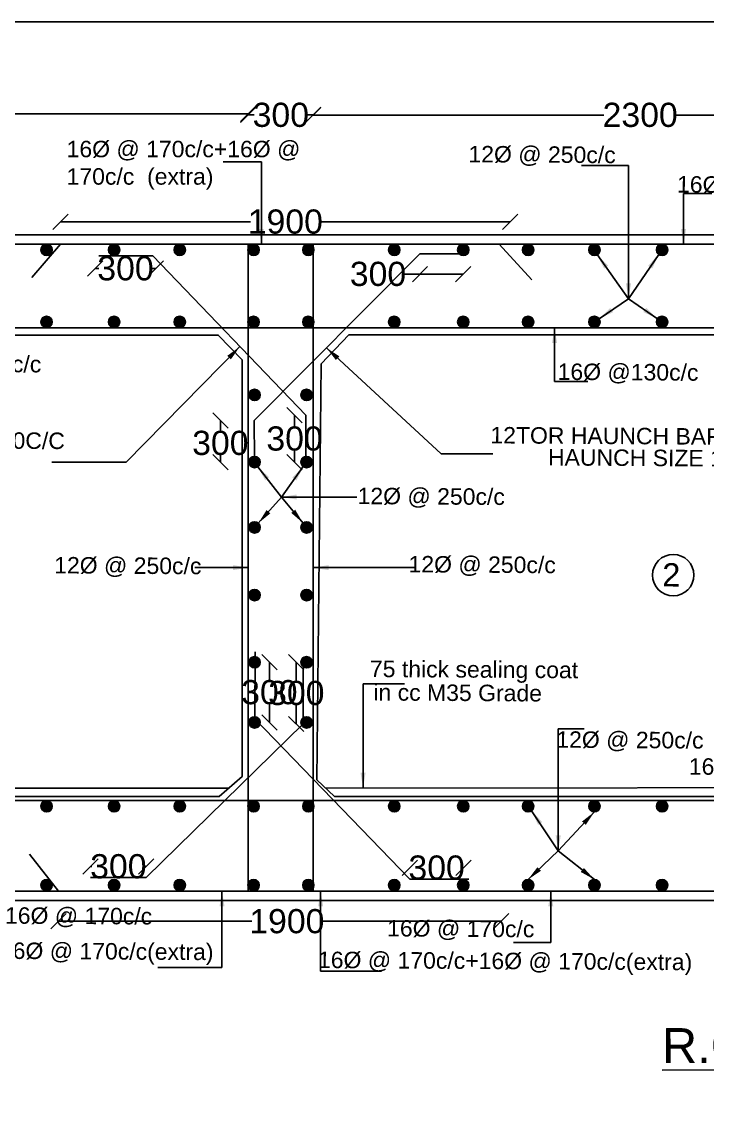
# Model space of a CAD drawing. Header units: millimetres. Extents: x 5124 to 3877021, y 2311 to 45953129.
# Drawn here: x 3858267 to 3862518, y 45946359 to 45953129 of the extents above; entities that cross this region are included whole.
import ezdxf

# ---------------------------------------------------------------- set-up
doc = ezdxf.new("R2010")
doc.units = ezdxf.units.MM
doc.header["$MEASUREMENT"] = 0
for name, color, linetype in [('DIMENSION', 7, 'Continuous'), ('DRAWING', 7, 'Continuous'), ('TEXT', 7, 'Continuous')]:
    doc.layers.add(name, color=color, linetype=linetype)
doc.styles.get("Standard").update_dxf_attribs({"font": 'arial.ttf', "height": 150})
doc.dimstyles.get("Standard").update_dxf_attribs({"dimtxt": 200, "dimasz": 110, "dimexe": 0.18, "dimexo": 0.0625, "dimgap": 0.09, "dimtad": 0, "dimtih": 1, "dimtoh": 1, "dimdec": 0, "dimzin": 0, "dimdsep": 46, "dimtxsty": 'Standard', "dimblk": 'OBLIQUE', "dimcen": 0.09, "dimse1": 1, "dimse2": 1, "dimadec": 0, "dimazin": 0, "dimtfac": 1, "dimtdec": 0, "dimtofl": 0, "dimtmove": 0, "dimatfit": 3, "dimfxl": 1, "dimtolj": 1, "dimtzin": 0, "dimarcsym": 0})

# ---------------------------------------------------------------- blocks, each defined once
blk = doc.blocks.new('_Oblique')
at = {"color": 0, "linetype": 'ByBlock', "lineweight": -2}
blk.add_line((-0.5, -0.5), (0.5, 0.5), dxfattribs=at)
blk = doc.blocks.new('*D76')
at = {"layer": 'Defpoints', "color": 0, "transparency": 16777216}
for p in [(3859671.9, 45952558.4), (3855610.3, 45951749.7), (3859671.9, 45951749.7)]:
    blk.add_point(p, dxfattribs=at)
at = {"layer": 'DIMENSION', "color": 0, "lineweight": -2, "transparency": 16777216}
for p, q in [((3855610.3, 45952558.4), (3857416, 45952558.4)), ((3859671.9, 45952558.4), (3857866.2, 45952558.4))]:
    blk.add_line(p, q, dxfattribs=at)
at = {"layer": 'DIMENSION', "color": 0, "lineweight": -2, "transparency": 16777216, "xscale": 95, "yscale": 95, "zscale": 95, "rotation": 180}
blk.add_blockref('_Oblique', (3855610.3, 45952558.4), dxfattribs=at)
at = {"layer": 'DIMENSION', "color": 0, "lineweight": -2, "transparency": 16777216, "xscale": 95, "yscale": 95, "zscale": 95}
blk.add_blockref('_Oblique', (3859671.9, 45952558.4), dxfattribs=at)
at = {"layer": 'DIMENSION', "color": 0, "transparency": 16777216, "insert": (3857641.1, 45952558.4), "char_height": 150, "attachment_point": 5}
blk.add_mtext('\\A1;2300', dxfattribs=at)
blk = doc.blocks.new('*D77')
at = {"layer": 'Defpoints', "color": 0, "transparency": 16777216}
for p in [(3860075.1, 45952551.3), (3859671.9, 45951749.7), (3860075.1, 45951749.7)]:
    blk.add_point(p, dxfattribs=at)
at = {"layer": 'DIMENSION', "color": 0, "lineweight": -2, "transparency": 16777216}
for p, q in [((3859671.9, 45952551.3), (3859708, 45952551.3)), ((3860075.1, 45952551.3), (3860039, 45952551.3))]:
    blk.add_line(p, q, dxfattribs=at)
at = {"layer": 'DIMENSION', "color": 0, "lineweight": -2, "transparency": 16777216, "xscale": 95, "yscale": 95, "zscale": 95, "rotation": 180}
blk.add_blockref('_Oblique', (3859671.9, 45952551.3), dxfattribs=at)
at = {"layer": 'DIMENSION', "color": 0, "lineweight": -2, "transparency": 16777216, "xscale": 95, "yscale": 95, "zscale": 95}
blk.add_blockref('_Oblique', (3860075.1, 45952551.3), dxfattribs=at)
at = {"layer": 'DIMENSION', "color": 0, "transparency": 16777216, "insert": (3859873.5, 45952551.3), "char_height": 150, "attachment_point": 5}
blk.add_mtext('\\A1;300', dxfattribs=at)
blk = doc.blocks.new('*D78')
at = {"layer": 'Defpoints', "color": 0, "transparency": 16777216}
for p in [(3864130.5, 45952551.1), (3860075.1, 45951731.5), (3864130.5, 45951749.7)]:
    blk.add_point(p, dxfattribs=at)
at = {"layer": 'DIMENSION', "color": 0, "lineweight": -2, "transparency": 16777216}
for p, q in [((3860075.1, 45952551.1), (3861877.7, 45952551.1)), ((3864130.5, 45952551.1), (3862327.9, 45952551.1))]:
    blk.add_line(p, q, dxfattribs=at)
at = {"layer": 'DIMENSION', "color": 0, "lineweight": -2, "transparency": 16777216, "xscale": 95, "yscale": 95, "zscale": 95, "rotation": 180}
blk.add_blockref('_Oblique', (3860075.1, 45952551.1), dxfattribs=at)
at = {"layer": 'DIMENSION', "color": 0, "lineweight": -2, "transparency": 16777216, "xscale": 95, "yscale": 95, "zscale": 95}
blk.add_blockref('_Oblique', (3864130.5, 45952551.1), dxfattribs=at)
at = {"layer": 'DIMENSION', "color": 0, "transparency": 16777216, "insert": (3862102.8, 45952551.1), "char_height": 150, "attachment_point": 5}
blk.add_mtext('\\A1;2300', dxfattribs=at)
blk = doc.blocks.new('*D79')
at = {"layer": 'Defpoints', "color": 0, "transparency": 16777216}
for p in [(3861295.8, 45951889.1), (3858507.4, 45951749.7), (3861295.8, 45951749.7)]:
    blk.add_point(p, dxfattribs=at)
at = {"layer": 'DIMENSION', "color": 0, "lineweight": -2, "transparency": 16777216}
for p, q in [((3858507.4, 45951889.1), (3859684.8, 45951889.1)), ((3861295.8, 45951889.1), (3860118.3, 45951889.1))]:
    blk.add_line(p, q, dxfattribs=at)
at = {"layer": 'DIMENSION', "color": 0, "lineweight": -2, "transparency": 16777216, "xscale": 95, "yscale": 95, "zscale": 95, "rotation": 180}
blk.add_blockref('_Oblique', (3858507.4, 45951889.1), dxfattribs=at)
at = {"layer": 'DIMENSION', "color": 0, "lineweight": -2, "transparency": 16777216, "xscale": 95, "yscale": 95, "zscale": 95}
blk.add_blockref('_Oblique', (3861295.8, 45951889.1), dxfattribs=at)
at = {"layer": 'DIMENSION', "color": 0, "transparency": 16777216, "insert": (3859901.6, 45951889.1), "char_height": 150, "attachment_point": 5}
blk.add_mtext('\\A1;1900', dxfattribs=at)
blk = doc.blocks.new('*D80')
at = {"layer": 'Defpoints', "color": 0, "transparency": 16777216}
for p in [(3860737, 45951690.6), (3861005.7, 45951679.6), (3860737, 45951564.5)]:
    blk.add_point(p, dxfattribs=at)
at = {"layer": 'DIMENSION', "color": 0, "lineweight": -2, "transparency": 16777216}
for p, q in [((3860737, 45951564.5), (3860642, 45951564.5)), ((3861005.7, 45951564.5), (3860737, 45951564.5))]:
    blk.add_line(p, q, dxfattribs=at)
at = {"layer": 'DIMENSION', "color": 0, "lineweight": -2, "transparency": 16777216, "xscale": 95, "yscale": 95, "zscale": 95, "rotation": 180}
blk.add_blockref('_Oblique', (3860737, 45951564.5), dxfattribs=at)
at = {"layer": 'DIMENSION', "color": 0, "lineweight": -2, "transparency": 16777216, "xscale": 95, "yscale": 95, "zscale": 95}
blk.add_blockref('_Oblique', (3861005.7, 45951564.5), dxfattribs=at)
at = {"layer": 'DIMENSION', "color": 0, "transparency": 16777216, "insert": (3860476.5, 45951564.5), "char_height": 150, "attachment_point": 5}
blk.add_mtext('\\A1;300', dxfattribs=at)
blk = doc.blocks.new('*D67')
at = {"layer": 'Defpoints', "color": 0, "transparency": 16777216}
for p in [(3858721.9, 45951672.6), (3859098.1, 45951658.5), (3859098.1, 45951599.3)]:
    blk.add_point(p, dxfattribs=at)
at = {"layer": 'DIMENSION', "color": 0, "lineweight": -2, "transparency": 16777216}
for p, q in [((3858721.9, 45951599.3), (3858744.5, 45951599.3)), ((3859098.1, 45951599.3), (3859075.5, 45951599.3))]:
    blk.add_line(p, q, dxfattribs=at)
at = {"layer": 'DIMENSION', "color": 0, "lineweight": -2, "transparency": 16777216, "xscale": 95, "yscale": 95, "zscale": 95, "rotation": 180}
blk.add_blockref('_Oblique', (3858721.9, 45951599.3), dxfattribs=at)
at = {"layer": 'DIMENSION', "color": 0, "lineweight": -2, "transparency": 16777216, "xscale": 95, "yscale": 95, "zscale": 95}
blk.add_blockref('_Oblique', (3859098.1, 45951599.3), dxfattribs=at)
at = {"layer": 'DIMENSION', "color": 0, "transparency": 16777216, "insert": (3858910, 45951599.3), "char_height": 150, "attachment_point": 5}
blk.add_mtext('\\A1;300', dxfattribs=at)
blk = doc.blocks.new('*D70')
at = {"layer": 'Defpoints', "color": 0, "transparency": 16777216}
for p in [(3858693.4, 45947889.6), (3858693.4, 45947821.7), (3859038.3, 45947821.7)]:
    blk.add_point(p, dxfattribs=at)
at = {"layer": 'DIMENSION', "color": 0, "lineweight": -2, "transparency": 16777216}
for p, q in [((3858693.4, 45947889.6), (3858700.4, 45947889.6)), ((3859038.3, 45947889.6), (3859031.3, 45947889.6))]:
    blk.add_line(p, q, dxfattribs=at)
at = {"layer": 'DIMENSION', "color": 0, "lineweight": -2, "transparency": 16777216, "xscale": 95, "yscale": 95, "zscale": 95, "rotation": 180}
blk.add_blockref('_Oblique', (3858693.4, 45947889.6), dxfattribs=at)
at = {"layer": 'DIMENSION', "color": 0, "lineweight": -2, "transparency": 16777216, "xscale": 95, "yscale": 95, "zscale": 95}
blk.add_blockref('_Oblique', (3859038.3, 45947889.6), dxfattribs=at)
at = {"layer": 'DIMENSION', "color": 0, "transparency": 16777216, "insert": (3858865.9, 45947889.6), "char_height": 150, "attachment_point": 5}
blk.add_mtext('\\A1;300', dxfattribs=at)
blk = doc.blocks.new('*D83')
at = {"layer": 'Defpoints', "color": 0, "transparency": 16777216}
for p in [(3859710.8, 45949156.3), (3859710.8, 45948783.1), (3859802.6, 45948783.1)]:
    blk.add_point(p, dxfattribs=at)
at = {"layer": 'DIMENSION', "color": 0, "lineweight": -2, "transparency": 16777216}
for p, q in [((3859802.6, 45949156.3), (3859802.6, 45949046.4)), ((3859802.6, 45948783.1), (3859802.6, 45948893))]:
    blk.add_line(p, q, dxfattribs=at)
at = {"layer": 'DIMENSION', "color": 0, "lineweight": -2, "transparency": 16777216, "xscale": 95, "yscale": 95, "zscale": 95}
for p, rotation in [((3859802.6, 45949156.3), 90), ((3859802.6, 45948783.1), 270)]:
    blk.add_blockref('_Oblique', p, dxfattribs=dict(at, rotation=rotation))
at = {"layer": 'DIMENSION', "color": 0, "transparency": 16777216, "insert": (3859802.6, 45948969.7), "char_height": 150, "attachment_point": 5}
blk.add_mtext('\\A1;300', dxfattribs=at)
blk = doc.blocks.new('*D84')
at = {"layer": 'Defpoints', "color": 0, "transparency": 16777216}
for p in [(3859969.8, 45949156.3), (3860033.8, 45949156.3), (3860012.2, 45948773.1)]:
    blk.add_point(p, dxfattribs=at)
at = {"layer": 'DIMENSION', "color": 0, "lineweight": -2, "transparency": 16777216}
for p, q in [((3859969.8, 45949156.3), (3859969.8, 45949041.4)), ((3859969.8, 45948773.1), (3859969.8, 45948888))]:
    blk.add_line(p, q, dxfattribs=at)
at = {"layer": 'DIMENSION', "color": 0, "lineweight": -2, "transparency": 16777216, "xscale": 95, "yscale": 95, "zscale": 95}
for p, rotation in [((3859969.8, 45949156.3), 90), ((3859969.8, 45948773.1), 270)]:
    blk.add_blockref('_Oblique', p, dxfattribs=dict(at, rotation=rotation))
at = {"layer": 'DIMENSION', "color": 0, "transparency": 16777216, "insert": (3859969.8, 45948964.7), "char_height": 150, "attachment_point": 5}
blk.add_mtext('\\A1;300', dxfattribs=at)
blk = doc.blocks.new('*D85')
at = {"layer": 'Defpoints', "color": 0, "transparency": 16777216}
for p in [(3859498.5, 45950655.6), (3859707.6, 45950655.6), (3859710.8, 45950398.3)]:
    blk.add_point(p, dxfattribs=at)
at = {"layer": 'DIMENSION', "color": 0, "lineweight": -2, "transparency": 16777216}
for p, q in [((3859498.5, 45950655.6), (3859498.5, 45950592.7)), ((3859498.5, 45950398.3), (3859498.5, 45950439.3))]:
    blk.add_line(p, q, dxfattribs=at)
at = {"layer": 'DIMENSION', "color": 0, "lineweight": -2, "transparency": 16777216, "xscale": 95, "yscale": 95, "zscale": 95}
for p, rotation in [((3859498.5, 45950655.6), 90), ((3859498.5, 45950398.3), 270)]:
    blk.add_blockref('_Oblique', p, dxfattribs=dict(at, rotation=rotation))
at = {"layer": 'DIMENSION', "color": 0, "transparency": 16777216, "insert": (3859498.5, 45950516), "char_height": 150, "attachment_point": 5}
blk.add_mtext('\\A1;300', dxfattribs=at)
blk = doc.blocks.new('*D86')
at = {"layer": 'Defpoints', "color": 0, "transparency": 16777216}
for p in [(3860028.1, 45950688.1), (3859958.8, 45950398.3), (3860033.8, 45950398.3)]:
    blk.add_point(p, dxfattribs=at)
at = {"layer": 'DIMENSION', "color": 0, "lineweight": -2, "transparency": 16777216}
for p, q in [((3859958.8, 45950688.1), (3859958.8, 45950619.9)), ((3859958.8, 45950398.3), (3859958.8, 45950466.5))]:
    blk.add_line(p, q, dxfattribs=at)
at = {"layer": 'DIMENSION', "color": 0, "lineweight": -2, "transparency": 16777216, "xscale": 95, "yscale": 95, "zscale": 95}
for p, rotation in [((3859958.8, 45950688.1), 90), ((3859958.8, 45950398.3), 270)]:
    blk.add_blockref('_Oblique', p, dxfattribs=dict(at, rotation=rotation))
at = {"layer": 'DIMENSION', "color": 0, "transparency": 16777216, "insert": (3859958.8, 45950543.2), "char_height": 150, "attachment_point": 5}
blk.add_mtext('\\A1;300', dxfattribs=at)
blk = doc.blocks.new('*D71')
at = {"layer": 'Defpoints', "color": 0, "transparency": 16777216}
for p in [(3858495.2, 45947736.2), (3861241.4, 45947736.2), (3861241.4, 45947549)]:
    blk.add_point(p, dxfattribs=at)
at = {"layer": 'DIMENSION', "color": 0, "lineweight": -2, "transparency": 16777216}
for p, q in [((3858495.2, 45947549), (3859694.3, 45947549)), ((3861241.4, 45947549), (3860127.8, 45947549))]:
    blk.add_line(p, q, dxfattribs=at)
at = {"layer": 'DIMENSION', "color": 0, "lineweight": -2, "transparency": 16777216, "xscale": 95, "yscale": 95, "zscale": 95, "rotation": 180}
blk.add_blockref('_Oblique', (3858495.2, 45947549), dxfattribs=at)
at = {"layer": 'DIMENSION', "color": 0, "lineweight": -2, "transparency": 16777216, "xscale": 95, "yscale": 95, "zscale": 95}
blk.add_blockref('_Oblique', (3861241.4, 45947549), dxfattribs=at)
at = {"layer": 'DIMENSION', "color": 0, "transparency": 16777216, "insert": (3859911.1, 45947549), "char_height": 150, "attachment_point": 5}
blk.add_mtext('\\A1;1900', dxfattribs=at)
blk = doc.blocks.new('*D91')
at = {"layer": 'Defpoints', "color": 0, "transparency": 16777216}
for p in [(3861005.9, 45947881.4), (3860674.6, 45947810), (3861005.9, 45947808.3)]:
    blk.add_point(p, dxfattribs=at)
at = {"layer": 'DIMENSION', "color": 0, "lineweight": -2, "transparency": 16777216}
for p, q in [((3860674.6, 45947881.4), (3860674.7, 45947881.4)), ((3861005.9, 45947881.4), (3861005.7, 45947881.4))]:
    blk.add_line(p, q, dxfattribs=at)
at = {"layer": 'DIMENSION', "color": 0, "lineweight": -2, "transparency": 16777216, "xscale": 95, "yscale": 95, "zscale": 95, "rotation": 180}
blk.add_blockref('_Oblique', (3860674.6, 45947881.4), dxfattribs=at)
at = {"layer": 'DIMENSION', "color": 0, "lineweight": -2, "transparency": 16777216, "xscale": 95, "yscale": 95, "zscale": 95}
blk.add_blockref('_Oblique', (3861005.9, 45947881.4), dxfattribs=at)
at = {"layer": 'DIMENSION', "color": 0, "transparency": 16777216, "insert": (3860840.2, 45947881.4), "char_height": 150, "attachment_point": 5}
blk.add_mtext('\\A1;300', dxfattribs=at)

msp = doc.modelspace()

# ---------------------------------------------------------------- hatches: boundary and pattern name
at = {"layer": 'DRAWING'}
h = msp.add_hatch(dxfattribs=at)
h.set_pattern_fill('ANSI31', color=256, scale=0.463851, style=0)
h.set_pattern_definition([(45, (2191286.448624, 24640087.43067), (-0.04099901149771, 0.04099901149771), [])])
h.paths.add_polyline_path([(3858455.6, 45951714.7, 0.958694), (3858385.5, 45951717.7), (3858385.5, 45951711.7, 0.958694)])
h = msp.add_hatch(dxfattribs=at)
h.set_pattern_fill('ANSI31', color=256, scale=0.463851, style=0)
h.set_pattern_definition([(45, (2191705.307224, 24640087.43067), (-0.04099901149771, 0.04099901149771), [])])
h.paths.add_polyline_path([(3858874.5, 45951714.7, 0.958694), (3858804.4, 45951717.7), (3858804.4, 45951711.7, 0.958694)])
h = msp.add_hatch(dxfattribs=at)
h.set_pattern_fill('ANSI31', color=256, scale=0.463851, style=0)
h.set_pattern_definition([(45, (2192112.272064, 24640087.43067), (-0.04099901149771, 0.04099901149771), [])])
h.paths.add_polyline_path([(3859281.5, 45951714.7, 0.958694), (3859211.3, 45951717.7), (3859211.3, 45951711.7, 0.958694)])
h = msp.add_hatch(dxfattribs=at)
h.set_pattern_fill('ANSI31', color=256, scale=0.463851, style=0)
h.set_pattern_definition([(45, (2192570.97476, 24640087.43067), (-0.04099901149771, 0.04099901149771), [])])
h.paths.add_polyline_path([(3859740.2, 45951714.7, 0.958694), (3859670, 45951717.7), (3859670, 45951711.7, 0.958694)])
h = msp.add_hatch(dxfattribs=at)
h.set_pattern_fill('ANSI31', color=256, scale=0.463851, style=0)
h.set_pattern_definition([(45, (2192910.21124, 24640087.43067), (-0.04099901149771, 0.04099901149771), [])])
h.paths.add_polyline_path([(3860079.4, 45951714.7, 0.958694), (3860009.3, 45951717.7), (3860009.3, 45951711.7, 0.958694)])
h = msp.add_hatch(dxfattribs=at)
h.set_pattern_fill('ANSI31', color=256, scale=0.463851, style=0)
h.set_pattern_definition([(45, (2193443.580326, 24640087.43067), (-0.04099901149771, 0.04099901149771), [])])
h.paths.add_polyline_path([(3860612.8, 45951714.7, 0.958694), (3860542.6, 45951717.7), (3860542.6, 45951711.7, 0.958694)])
h = msp.add_hatch(dxfattribs=at)
h.set_pattern_fill('ANSI31', color=256, scale=0.463851, style=0)
h.set_pattern_definition([(45, (2193871.62355, 24640087.43067), (-0.04099901149771, 0.04099901149771), [])])
h.paths.add_polyline_path([(3861040.8, 45951714.7, 0.958694), (3860970.7, 45951717.7), (3860970.7, 45951711.7, 0.958694)])
h = msp.add_hatch(dxfattribs=at)
h.set_pattern_fill('ANSI31', color=256, scale=0.463851, style=0)
h.set_pattern_definition([(45, (2194273.63266, 24640087.43067), (-0.04099901149771, 0.04099901149771), [])])
h.paths.add_polyline_path([(3861442.8, 45951714.7, 0.958694), (3861372.7, 45951717.7), (3861372.7, 45951711.7, 0.958694)])
h = msp.add_hatch(dxfattribs=at)
h.set_pattern_fill('ANSI31', color=256, scale=0.463851, style=0)
h.set_pattern_definition([(45, (2194684.49601, 24640087.43067), (-0.04099901149771, 0.04099901149771), [])])
h.paths.add_polyline_path([(3861853.7, 45951714.7, 0.958694), (3861783.6, 45951717.7), (3861783.6, 45951711.7, 0.958694)])
h = msp.add_hatch(dxfattribs=at)
h.set_pattern_fill('ANSI31', color=256, scale=0.463851, style=0)
h.set_pattern_definition([(45, (2195104.47791, 24640087.43067), (-0.04099901149771, 0.04099901149771), [])])
h.paths.add_polyline_path([(3862273.7, 45951714.7, 0.958694), (3862203.5, 45951717.7), (3862203.5, 45951711.7, 0.958694)])
h = msp.add_hatch(dxfattribs=at)
h.set_pattern_fill('ANSI31', color=256, scale=0.463851, style=0)
h.set_pattern_definition([(45, (2191286.448624, 24639640.34194), (-0.04099901149771, 0.04099901149771), [])])
h.paths.add_polyline_path([(3858455.6, 45951267.6, 0.958694), (3858385.5, 45951270.6), (3858385.5, 45951264.7, 0.958694)])
h = msp.add_hatch(dxfattribs=at)
h.set_pattern_fill('ANSI31', color=256, scale=0.463851, style=0)
h.set_pattern_definition([(45, (2191705.307224, 24639640.34194), (-0.04099901149771, 0.04099901149771), [])])
h.paths.add_polyline_path([(3858874.5, 45951267.6, 0.958694), (3858804.4, 45951270.6), (3858804.4, 45951264.7, 0.958694)])
h = msp.add_hatch(dxfattribs=at)
h.set_pattern_fill('ANSI31', color=256, scale=0.463851, style=0)
h.set_pattern_definition([(45, (2192112.272064, 24639640.34194), (-0.04099901149771, 0.04099901149771), [])])
h.paths.add_polyline_path([(3859281.5, 45951267.6, 0.958694), (3859211.3, 45951270.6), (3859211.3, 45951264.7, 0.958694)])
h = msp.add_hatch(dxfattribs=at)
h.set_pattern_fill('ANSI31', color=256, scale=0.463851, style=0)
h.set_pattern_definition([(45, (2192570.97476, 24639640.34194), (-0.04099901149771, 0.04099901149771), [])])
h.paths.add_polyline_path([(3859740.2, 45951267.6, 0.958694), (3859670, 45951270.6), (3859670, 45951264.7, 0.958694)])
h = msp.add_hatch(dxfattribs=at)
h.set_pattern_fill('ANSI31', color=256, scale=0.463851, style=0)
h.set_pattern_definition([(45, (2192910.21124, 24639640.34194), (-0.04099901149771, 0.04099901149771), [])])
h.paths.add_polyline_path([(3860079.4, 45951267.6, 0.958694), (3860009.3, 45951270.6), (3860009.3, 45951264.7, 0.958694)])
h = msp.add_hatch(dxfattribs=at)
h.set_pattern_fill('ANSI31', color=256, scale=0.463851, style=0)
h.set_pattern_definition([(45, (2193443.580326, 24639640.34194), (-0.04099901149771, 0.04099901149771), [])])
h.paths.add_polyline_path([(3860612.8, 45951267.6, 0.958694), (3860542.6, 45951270.6), (3860542.6, 45951264.7, 0.958694)])
h = msp.add_hatch(dxfattribs=at)
h.set_pattern_fill('ANSI31', color=256, scale=0.463851, style=0)
h.set_pattern_definition([(45, (2193871.62355, 24639640.34194), (-0.04099901149771, 0.04099901149771), [])])
h.paths.add_polyline_path([(3861040.8, 45951267.6, 0.958694), (3860970.7, 45951270.6), (3860970.7, 45951264.7, 0.958694)])
h = msp.add_hatch(dxfattribs=at)
h.set_pattern_fill('ANSI31', color=256, scale=0.463851, style=0)
h.set_pattern_definition([(45, (2194273.63266, 24639640.34194), (-0.04099901149771, 0.04099901149771), [])])
h.paths.add_polyline_path([(3861442.8, 45951267.6, 0.958694), (3861372.7, 45951270.6), (3861372.7, 45951264.7, 0.958694)])
h = msp.add_hatch(dxfattribs=at)
h.set_pattern_fill('ANSI31', color=256, scale=0.463851, style=0)
h.set_pattern_definition([(45, (2194684.49601, 24639640.34194), (-0.04099901149771, 0.04099901149771), [])])
h.paths.add_polyline_path([(3861853.7, 45951267.6, 0.958694), (3861783.6, 45951270.6), (3861783.6, 45951264.7, 0.958694)])
h = msp.add_hatch(dxfattribs=at)
h.set_pattern_fill('ANSI31', color=256, scale=0.463851, style=0)
h.set_pattern_definition([(45, (2195104.47791, 24639640.34194), (-0.04099901149771, 0.04099901149771), [])])
h.paths.add_polyline_path([(3862273.7, 45951267.6, 0.958694), (3862203.5, 45951270.6), (3862203.5, 45951264.7, 0.958694)])
h = msp.add_hatch(dxfattribs=at)
h.set_pattern_fill('ANSI31', color=256, scale=0.463851, style=0)
h.set_pattern_definition([(45, (2192576.778446, 24639187.53589), (-0.04099901149771, 0.04099901149771), [])])
h.paths.add_polyline_path([(3859746, 45950814.8, 0.958694), (3859675.8, 45950817.8), (3859675.8, 45950811.8, 0.958694)])
h = msp.add_hatch(dxfattribs=at)
h.set_pattern_fill('ANSI31', color=256, scale=0.463851, style=0)
h.set_pattern_definition([(45, (2192899.76012, 24639187.53589), (-0.04099901149771, 0.04099901149771), [])])
h.paths.add_polyline_path([(3860069, 45950814.8, 0.958694), (3859998.8, 45950817.8), (3859998.8, 45950811.8, 0.958694)])
h = msp.add_hatch(dxfattribs=at)
h.set_pattern_fill('ANSI31', color=256, scale=0.463851, style=0)
h.set_pattern_definition([(45, (2192576.778446, 24638771.041355), (-0.04099901149771, 0.04099901149771), [])])
h.paths.add_polyline_path([(3859746, 45950398.3, 0.958694), (3859675.8, 45950401.3), (3859675.8, 45950395.4, 0.958694)])
h = msp.add_hatch(dxfattribs=at)
h.set_pattern_fill('ANSI31', color=256, scale=0.463851, style=0)
h.set_pattern_definition([(45, (2192899.76012, 24638771.041355), (-0.04099901149771, 0.04099901149771), [])])
h.paths.add_polyline_path([(3860069, 45950398.3, 0.958694), (3859998.8, 45950401.3), (3859998.8, 45950395.4, 0.958694)])
h = msp.add_hatch(dxfattribs=at)
h.set_pattern_fill('ANSI31', color=256, scale=0.463851, style=0)
h.set_pattern_definition([(45, (2192576.778446, 24638365.363664), (-0.04099901149771, 0.04099901149771), [])])
h.paths.add_polyline_path([(3859746, 45949992.6, 0.958694), (3859675.8, 45949995.6), (3859675.8, 45949989.7, 0.958694)])
h = msp.add_hatch(dxfattribs=at)
h.set_pattern_fill('ANSI31', color=256, scale=0.463851, style=0)
h.set_pattern_definition([(45, (2192899.76012, 24638365.363664), (-0.04099901149771, 0.04099901149771), [])])
h.paths.add_polyline_path([(3860069, 45949992.6, 0.958694), (3859998.8, 45949995.6), (3859998.8, 45949989.7, 0.958694)])
h = msp.add_hatch(dxfattribs=at)
h.set_pattern_fill('ANSI31', color=256, scale=0.463851, style=0)
h.set_pattern_definition([(45, (2192576.778446, 24637945.52908), (-0.04099901149771, 0.04099901149771), [])])
h.paths.add_polyline_path([(3859746, 45949572.8, 0.958694), (3859675.8, 45949575.8), (3859675.8, 45949569.8, 0.958694)])
h = msp.add_hatch(dxfattribs=at)
h.set_pattern_fill('ANSI31', color=256, scale=0.463851, style=0)
h.set_pattern_definition([(45, (2192899.76012, 24637945.52908), (-0.04099901149771, 0.04099901149771), [])])
h.paths.add_polyline_path([(3860069, 45949572.8, 0.958694), (3859998.8, 45949575.8), (3859998.8, 45949569.8, 0.958694)])
h = msp.add_hatch(dxfattribs=at)
h.set_pattern_fill('ANSI31', color=256, scale=0.463851, style=0)
h.set_pattern_definition([(45, (2192576.778446, 24637529.065185), (-0.04099901149771, 0.04099901149771), [])])
h.paths.add_polyline_path([(3859746, 45949156.3, 0.958694), (3859675.8, 45949159.3), (3859675.8, 45949153.4, 0.958694)])
h = msp.add_hatch(dxfattribs=at)
h.set_pattern_fill('ANSI31', color=256, scale=0.463851, style=0)
h.set_pattern_definition([(45, (2192899.76012, 24637529.065185), (-0.04099901149771, 0.04099901149771), [])])
h.paths.add_polyline_path([(3860069, 45949156.3, 0.958694), (3859998.8, 45949159.3), (3859998.8, 45949153.4, 0.958694)])
h = msp.add_hatch(dxfattribs=at)
h.set_pattern_fill('ANSI31', color=256, scale=0.463851, style=0)
h.set_pattern_definition([(45, (2192576.778446, 24637155.83803), (-0.04099901149771, 0.04099901149771), [])])
h.paths.add_polyline_path([(3859746, 45948783.1, 0.958694), (3859675.8, 45948786.1), (3859675.8, 45948780.1, 0.958694)])
h = msp.add_hatch(dxfattribs=at)
h.set_pattern_fill('ANSI31', color=256, scale=0.463851, style=0)
h.set_pattern_definition([(45, (2192899.76012, 24637155.83803), (-0.04099901149771, 0.04099901149771), [])])
h.paths.add_polyline_path([(3860069, 45948783.1, 0.958694), (3859998.8, 45948786.1), (3859998.8, 45948780.1, 0.958694)])
h = msp.add_hatch(dxfattribs=at)
h.set_pattern_fill('ANSI31', color=256, scale=0.463851, style=0)
h.set_pattern_definition([(45, (2191286.448624, 24636635.31179), (-0.04099901149771, 0.04099901149771), [])])
h.paths.add_polyline_path([(3858455.6, 45948262.6, 0.958694), (3858385.5, 45948265.5), (3858385.5, 45948259.6, 0.958694)])
h = msp.add_hatch(dxfattribs=at)
h.set_pattern_fill('ANSI31', color=256, scale=0.463851, style=0)
h.set_pattern_definition([(45, (2191705.307224, 24636635.31179), (-0.04099901149771, 0.04099901149771), [])])
h.paths.add_polyline_path([(3858874.5, 45948262.6, 0.958694), (3858804.4, 45948265.5), (3858804.4, 45948259.6, 0.958694)])
h = msp.add_hatch(dxfattribs=at)
h.set_pattern_fill('ANSI31', color=256, scale=0.463851, style=0)
h.set_pattern_definition([(45, (2192112.272064, 24636635.31179), (-0.04099901149771, 0.04099901149771), [])])
h.paths.add_polyline_path([(3859281.5, 45948262.6, 0.958694), (3859211.3, 45948265.5), (3859211.3, 45948259.6, 0.958694)])
h = msp.add_hatch(dxfattribs=at)
h.set_pattern_fill('ANSI31', color=256, scale=0.463851, style=0)
h.set_pattern_definition([(45, (2192570.97476, 24636635.31179), (-0.04099901149771, 0.04099901149771), [])])
h.paths.add_polyline_path([(3859740.2, 45948262.6, 0.958694), (3859670, 45948265.5), (3859670, 45948259.6, 0.958694)])
h = msp.add_hatch(dxfattribs=at)
h.set_pattern_fill('ANSI31', color=256, scale=0.463851, style=0)
h.set_pattern_definition([(45, (2192910.21124, 24636635.31179), (-0.04099901149771, 0.04099901149771), [])])
h.paths.add_polyline_path([(3860079.4, 45948262.6, 0.958694), (3860009.3, 45948265.5), (3860009.3, 45948259.6, 0.958694)])
h = msp.add_hatch(dxfattribs=at)
h.set_pattern_fill('ANSI31', color=256, scale=0.463851, style=0)
h.set_pattern_definition([(45, (2193443.580326, 24636635.31179), (-0.04099901149771, 0.04099901149771), [])])
h.paths.add_polyline_path([(3860612.8, 45948262.6, 0.958694), (3860542.6, 45948265.5), (3860542.6, 45948259.6, 0.958694)])
h = msp.add_hatch(dxfattribs=at)
h.set_pattern_fill('ANSI31', color=256, scale=0.463851, style=0)
h.set_pattern_definition([(45, (2193871.62355, 24636635.31179), (-0.04099901149771, 0.04099901149771), [])])
h.paths.add_polyline_path([(3861040.8, 45948262.6, 0.958694), (3860970.7, 45948265.5), (3860970.7, 45948259.6, 0.958694)])
h = msp.add_hatch(dxfattribs=at)
h.set_pattern_fill('ANSI31', color=256, scale=0.463851, style=0)
h.set_pattern_definition([(45, (2194273.63266, 24636635.31179), (-0.04099901149771, 0.04099901149771), [])])
h.paths.add_polyline_path([(3861442.8, 45948262.6, 0.958694), (3861372.7, 45948265.5), (3861372.7, 45948259.6, 0.958694)])
h = msp.add_hatch(dxfattribs=at)
h.set_pattern_fill('ANSI31', color=256, scale=0.463851, style=0)
h.set_pattern_definition([(45, (2194684.49601, 24636635.31179), (-0.04099901149771, 0.04099901149771), [])])
h.paths.add_polyline_path([(3861853.7, 45948262.6, 0.958694), (3861783.6, 45948265.5), (3861783.6, 45948259.6, 0.958694)])
h = msp.add_hatch(dxfattribs=at)
h.set_pattern_fill('ANSI31', color=256, scale=0.463851, style=0)
h.set_pattern_definition([(45, (2195104.47791, 24636635.31179), (-0.04099901149771, 0.04099901149771), [])])
h.paths.add_polyline_path([(3862273.7, 45948262.6, 0.958694), (3862203.5, 45948265.5), (3862203.5, 45948259.6, 0.958694)])
h = msp.add_hatch(dxfattribs=at)
h.set_pattern_fill('ANSI31', color=256, scale=0.463851, style=0)
h.set_pattern_definition([(45, (2191286.448624, 24636145.857164), (-0.04099901149771, 0.04099901149771), [])])
h.paths.add_polyline_path([(3858455.6, 45947773.1, 0.958694), (3858385.5, 45947776.1), (3858385.5, 45947770.2, 0.958694)])
h = msp.add_hatch(dxfattribs=at)
h.set_pattern_fill('ANSI31', color=256, scale=0.463851, style=0)
h.set_pattern_definition([(45, (2191705.307224, 24636145.857164), (-0.04099901149771, 0.04099901149771), [])])
h.paths.add_polyline_path([(3858874.5, 45947773.1, 0.958694), (3858804.4, 45947776.1), (3858804.4, 45947770.2, 0.958694)])
h = msp.add_hatch(dxfattribs=at)
h.set_pattern_fill('ANSI31', color=256, scale=0.463851, style=0)
h.set_pattern_definition([(45, (2192112.272064, 24636145.857164), (-0.04099901149771, 0.04099901149771), [])])
h.paths.add_polyline_path([(3859281.5, 45947773.1, 0.958694), (3859211.3, 45947776.1), (3859211.3, 45947770.2, 0.958694)])
h = msp.add_hatch(dxfattribs=at)
h.set_pattern_fill('ANSI31', color=256, scale=0.463851, style=0)
h.set_pattern_definition([(45, (2192570.97476, 24636145.857164), (-0.04099901149771, 0.04099901149771), [])])
h.paths.add_polyline_path([(3859740.2, 45947773.1, 0.958694), (3859670, 45947776.1), (3859670, 45947770.2, 0.958694)])
h = msp.add_hatch(dxfattribs=at)
h.set_pattern_fill('ANSI31', color=256, scale=0.463851, style=0)
h.set_pattern_definition([(45, (2192910.21124, 24636145.857164), (-0.04099901149771, 0.04099901149771), [])])
h.paths.add_polyline_path([(3860079.4, 45947773.1, 0.958694), (3860009.3, 45947776.1), (3860009.3, 45947770.2, 0.958694)])
h = msp.add_hatch(dxfattribs=at)
h.set_pattern_fill('ANSI31', color=256, scale=0.463851, style=0)
h.set_pattern_definition([(45, (2193443.580326, 24636145.857164), (-0.04099901149771, 0.04099901149771), [])])
h.paths.add_polyline_path([(3860612.8, 45947773.1, 0.958694), (3860542.6, 45947776.1), (3860542.6, 45947770.2, 0.958694)])
h = msp.add_hatch(dxfattribs=at)
h.set_pattern_fill('ANSI31', color=256, scale=0.463851, style=0)
h.set_pattern_definition([(45, (2193871.62355, 24636145.857164), (-0.04099901149771, 0.04099901149771), [])])
h.paths.add_polyline_path([(3861040.8, 45947773.1, 0.958694), (3860970.7, 45947776.1), (3860970.7, 45947770.2, 0.958694)])
h = msp.add_hatch(dxfattribs=at)
h.set_pattern_fill('ANSI31', color=256, scale=0.463851, style=0)
h.set_pattern_definition([(45, (2194273.63266, 24636145.857164), (-0.04099901149771, 0.04099901149771), [])])
h.paths.add_polyline_path([(3861442.8, 45947773.1, 0.958694), (3861372.7, 45947776.1), (3861372.7, 45947770.2, 0.958694)])
h = msp.add_hatch(dxfattribs=at)
h.set_pattern_fill('ANSI31', color=256, scale=0.463851, style=0)
h.set_pattern_definition([(45, (2194684.49601, 24636145.857164), (-0.04099901149771, 0.04099901149771), [])])
h.paths.add_polyline_path([(3861853.7, 45947773.1, 0.958694), (3861783.6, 45947776.1), (3861783.6, 45947770.2, 0.958694)])
h = msp.add_hatch(dxfattribs=at)
h.set_pattern_fill('ANSI31', color=256, scale=0.463851, style=0)
h.set_pattern_definition([(45, (2195104.47791, 24636145.857164), (-0.04099901149771, 0.04099901149771), [])])
h.paths.add_polyline_path([(3862273.7, 45947773.1, 0.958694), (3862203.5, 45947776.1), (3862203.5, 45947770.2, 0.958694)])

# ---------------------------------------------------------------- linework, layer by layer
at = {"layer": 'DIMENSION'}
for p, q in [((3855093.4, 45951807.8), (3864630.2, 45951807.8)), ((3864630.2, 45947678.2), (3855093.4, 45947678.2))]:
    msp.add_line(p, q, dxfattribs=at)
msp.add_lwpolyline([(3855151.5, 45951749.7), (3864572.2, 45951749.7), (3864572.2, 45947736.2), (3855151.5, 45947736.2)], close=True, dxfattribs=at)
for points in [[(3858507.4, 45951749.7), (3858329.3, 45951542.9)], [(3859671.9, 45951749.7), (3859671.9, 45947736.2)], [(3860075.1, 45951749.7), (3860075.1, 45947736.2)], [(3861229.1, 45951749.7), (3861430.8, 45951528.9)], [(3855151.5, 45951230.7), (3864572.2, 45951230.7)], [(3855151.5, 45948299.2), (3864572.2, 45948299.2)], [(3858495.2, 45947736.2), (3858315.3, 45947965.1)]]:
    msp.add_lwpolyline(points, dxfattribs=at)
msp.add_circle((3862307.9, 45949696.9), 128.5, dxfattribs=at)
at = {"layer": 'DRAWING'}
msp.add_lwpolyline([(3853628.4, 45953129.2), (3877019.4, 45953129.2), (3877019.4, 45936717.7), (3853628.4, 45936717.7)], close=True, dxfattribs=at)
for points in [[(3858744.9, 45951677.9), (3859065.8, 45951677.9), (3859079.5, 45951677.9), (3860028.1, 45950688.1), (3860028.1, 45950372.8)], [(3861026.4, 45951690.6), (3860737, 45951690.6), (3859707.6, 45950655.6), (3859711.1, 45950419.4)], [(3855752, 45951185.3), (3859485.1, 45951185.3), (3859633.2, 45951031.3), (3859633.2, 45948446.7), (3859490.3, 45948322.9), (3855739.1, 45948322.9), (3855629.9, 45948426.2), (3855629.9, 45951064.9), (3855752, 45951185.3)], [(3860294.9, 45951186.6), (3863952, 45951186.5), (3864100.1, 45951032.4), (3864100.1, 45948447.8), (3863957.2, 45948324), (3860206, 45948324), (3860096.8, 45948427.3), (3860124.7, 45951008.1), (3860294.9, 45951186.6)], [(3859715.4, 45949221.8), (3859713.1, 45948805.1), (3860674.6, 45947810), (3861040.4, 45947810)], [(3860012.2, 45949124.6), (3860012.2, 45948773.1), (3859038.3, 45947821.7), (3858693.4, 45947821.7)], [(3860151.4, 45948375.6), (3864020.4, 45948378.8)], [(3855684.5, 45948374.5), (3859550.5, 45948375.1)]]:
    msp.add_lwpolyline(points, dxfattribs=at)
for centre in [(3858420.5, 45951714.7), (3858839.4, 45951714.7), (3859246.3, 45951714.7), (3859705, 45951714.7), (3860044.3, 45951714.7), (3860577.6, 45951714.7), (3861005.7, 45951714.7), (3861407.7, 45951714.7), (3861818.6, 45951714.7), (3862238.5, 45951714.7), (3858420.5, 45951267.6), (3858839.4, 45951267.6), (3859246.3, 45951267.6), (3859705, 45951267.6), (3860044.3, 45951267.6), (3860577.6, 45951267.6), (3861005.7, 45951267.6), (3861407.7, 45951267.6), (3861818.6, 45951267.6), (3862238.5, 45951267.6), (3859710.8, 45950814.8), (3860033.8, 45950814.8), (3859710.8, 45950398.3), (3860033.8, 45950398.3), (3859710.8, 45949992.6), (3860033.8, 45949992.6), (3859710.8, 45949572.8), (3860033.8, 45949572.8), (3859710.8, 45949156.3), (3860033.8, 45949156.3), (3859710.8, 45948783.1), (3860033.8, 45948783.1), (3858420.5, 45948262.6), (3858839.4, 45948262.6), (3859246.3, 45948262.6), (3859705, 45948262.6), (3860044.3, 45948262.6), (3860577.6, 45948262.6), (3861005.7, 45948262.6), (3861407.7, 45948262.6), (3861818.6, 45948262.6), (3862238.5, 45948262.6), (3858420.5, 45947773.1), (3858839.4, 45947773.1), (3859246.3, 45947773.1), (3859705, 45947773.1), (3860044.3, 45947773.1), (3860577.6, 45947773.1), (3861005.7, 45947773.1), (3861407.7, 45947773.1), (3861818.6, 45947773.1), (3862238.5, 45947773.1)]:
    msp.add_circle(centre, 35.1, dxfattribs=at)

# ---------------------------------------------------------------- texts
for s, height, p in [('12Ø @ 250c/c ', 102.047, (3861037.3, 45952257.8)), ('16Ø @ 170c/c ', 102.047, (3862331.2, 45952070.2)), ('16Ø @130c/c ', 102.047, (3857513.8, 45950959.4)), ('16Ø @130c/c ', 102.047, (3861590.5, 45950907.9)), ('12TOR HAUNCH BARS @250C/C', 102.047, (3861173.4, 45950514)), ('12TOR HAUNCH BARS @250C/C', 102.047, (3856329.6, 45950491.8)), (' HAUNCH SIZE 150*150', 102.047, (3861491.2, 45950377.2)), ('12Ø @ 250c/c ', 102.047, (3860349.7, 45950137.3)), ('12Ø @ 250c/c ', 102.047, (3858467.5, 45949707.6)), ('12Ø @ 250c/c ', 102.047, (3860665.7, 45949714)), ('2', 144.5, (3862239.5, 45949626.5)), ('75 thick sealing coat', 102.047, (3860426.1, 45949064.5)), ('in cc M35 Grade', 102.047, (3860447.7, 45948919)), ('12Ø @ 250c/c ', 102.047, (3861582.4, 45948626.1)), ('16Ø @160c/c', 102.047, (3862404.4, 45948459)), ('16Ø @ 170c/c ', 102.047, (3858162.3, 45947534.6)), ('16Ø @ 170c/c ', 102.047, (3860532.7, 45947455.4)), ('16Ø @ 170c/c+16Ø @ 170c/c(extra)', 102.047, (3857134.3, 45947322.1)), ('16Ø @ 170c/c+16Ø @ 170c/c(extra)', 102.047, (3860104, 45947259.3))]:
    msp.add_text(s, height=height, rotation=359.65712, dxfattribs=at).set_placement(p)
at = {"layer": 'DRAWING', "insert": (3858544.8, 45952391), "char_height": 102.047, "width": 1598.73, "attachment_point": 1}
msp.add_mtext('16Ø @ 170c/c+16Ø @ 170c/c  (extra)', dxfattribs=at)
at = {"layer": 'TEXT'}
msp.add_text('%%UR.C.C DETAILS BOX UNDER CANAL BANKS', height=216.554, rotation=0.1412, dxfattribs=at).set_placement((3862238.3, 45946669.5))

# ---------------------------------------------------------------- dimensions: what is measured, and where the dimension line sits
at = {"layer": 'DIMENSION'}
for base, p1, p2, text, picture, middle in [((3859671.9, 45952558.4), (3855610.3, 45951749.7), (3859671.9, 45951749.7), '2300', '*D76', (3857641.1, 45952558.4)), ((3860075.1, 45952551.3), (3859671.9, 45951749.7), (3860075.1, 45951749.7), '300', '*D77', (3859873.5, 45952551.3)), ((3864130.5, 45952551.1), (3860075.1, 45951731.5), (3864130.5, 45951749.7), '2300', '*D78', (3862102.8, 45952551.1)), ((3861295.8, 45951889.1), (3858507.4, 45951749.7), (3861295.8, 45951749.7), '1900', '*D79', (3859901.6, 45951889.1)), ((3859098.1, 45951599.3), (3858721.9, 45951672.6), (3859098.1, 45951658.5), '300', '*D67', (3858910, 45951599.3)), ((3860737, 45951564.5), (3861005.7, 45951679.6), (3860737, 45951690.6), '300', '*D80', (3860476.5, 45951564.5)), ((3858693.4, 45947889.6), (3859038.3, 45947821.7), (3858693.4, 45947821.7), '300', '*D70', (3858865.9, 45947889.6)), ((3861005.9, 45947881.4), (3860674.6, 45947810), (3861005.9, 45947808.3), '300', '*D91', (3860840.2, 45947881.4))]:
    dim = msp.add_linear_dim(base=base, p1=p1, p2=p2, text=text, dimstyle='Standard', override={"dimasz": 95, "dimfxl": 2000, "dimarcsym": 1}, dxfattribs=at)
    dim.commit()
    dim.dimension.update_dxf_attribs({"geometry": picture, "text_midpoint": middle})
dim = msp.add_linear_dim(base=(3859498.5, 45950655.6), p1=(3859710.8, 45950398.3), p2=(3859707.6, 45950655.6), angle=90, text='300', dimstyle='Standard', override={"dimasz": 95, "dimfxl": 2000, "dimarcsym": 1}, dxfattribs=at)
dim.commit()
dim.dimension.update_dxf_attribs({"geometry": '*D85', "text_midpoint": (3859498.5, 45950516), "dimtype": 160})
for base, p1, p2, picture, middle in [((3859958.8, 45950398.3), (3860028.1, 45950688.1), (3860033.8, 45950398.3), '*D86', (3859958.8, 45950543.2)), ((3859802.6, 45948783.1), (3859710.8, 45949156.3), (3859710.8, 45948783.1), '*D83', (3859802.6, 45948969.7)), ((3859969.8, 45949156.3), (3860012.2, 45948773.1), (3860033.8, 45949156.3), '*D84', (3859969.8, 45948964.7))]:
    dim = msp.add_linear_dim(base=base, p1=p1, p2=p2, angle=90, text='300', dimstyle='Standard', override={"dimasz": 95, "dimfxl": 2000, "dimarcsym": 1}, dxfattribs=at)
    dim.commit()
    dim.dimension.update_dxf_attribs({"geometry": picture, "text_midpoint": middle})
dim = msp.add_linear_dim(base=(3861241.4, 45947549), p1=(3858495.2, 45947736.2), p2=(3861241.4, 45947736.2), text='1900', dimstyle='Standard', override={"dimasz": 95, "dimfxl": 2000, "dimarcsym": 1}, dxfattribs=at)
dim.commit()
dim.dimension.update_dxf_attribs({"geometry": '*D71', "text_midpoint": (3859911.1, 45947549), "dimtype": 160})

# ---------------------------------------------------------------- leaders
at = {"layer": 'DRAWING'}
for points in [[(3859753.2, 45951749.7), (3859753.2, 45952261.4), (3859516.1, 45952261.4)], [(3862030.4, 45951411.5), (3862030.4, 45952237.7), (3861739.5, 45952237.7)], [(3862372.1, 45951749.7), (3862372.1, 45952063.2), (3862546.9, 45952063.2)], [(3861836.9, 45951684.7), (3862030.4, 45951411.5)], [(3862218.7, 45951685.7), (3862030.4, 45951411.5)], [(3861847.6, 45951287.4), (3862030.4, 45951411.5)], [(3862209.6, 45951287.6), (3862030.4, 45951411.5)], [(3861571.8, 45951230.7), (3861571.8, 45950898.5), (3861778.2, 45950898.5)], [(3859619.6, 45951114.3), (3858914.1, 45950396.6), (3858454.1, 45950396.6)], [(3860156.3, 45951106.8), (3860868.4, 45950449.5), (3861188.8, 45950449.5)], [(3859730.8, 45950369.4), (3859877.2, 45950181.1)], [(3860013.3, 45950369.8), (3859877.2, 45950181.1)], [(3859734.1, 45950019), (3859877.2, 45950181.1)], [(3859877.2, 45950181.1), (3860346.2, 45950181.1)], [(3860011.4, 45950019.7), (3859877.2, 45950181.1)], [(3859671.9, 45949743), (3859339.4, 45949743)], [(3860075.1, 45949743), (3860708.3, 45949743)], [(3860383.8, 45948375.8), (3860383.8, 45949022.2), (3860640.1, 45949022.2)], [(3861594.4, 45947986.4), (3861594.4, 45948742.5), (3861754.5, 45948742.5)], [(3861429.6, 45948235.1), (3861594.4, 45947986.4)], [(3861818.6, 45948227.4), (3861594.4, 45947986.4)], [(3861407.7, 45947808.3), (3861594.4, 45947986.4)], [(3861818.6, 45947808.3), (3861594.4, 45947986.4)], [(3859508.7, 45947736.2), (3859508.7, 45947263.2), (3859111.2, 45947263.2)], [(3860120.8, 45947736.2), (3860120.8, 45947240.2), (3860498.4, 45947240.2)], [(3861548.2, 45947736.2), (3861548.2, 45947417.3), (3861316.5, 45947417.3)]]:
    msp.add_leader(points, dimstyle='Standard', override={"dimasz": 95, "dimgap": 0.09, "dimtad": 0, "dimfxl": 2000, "dimarcsym": 1}, dxfattribs=at)

doc.saveas('drawing.dxf')
